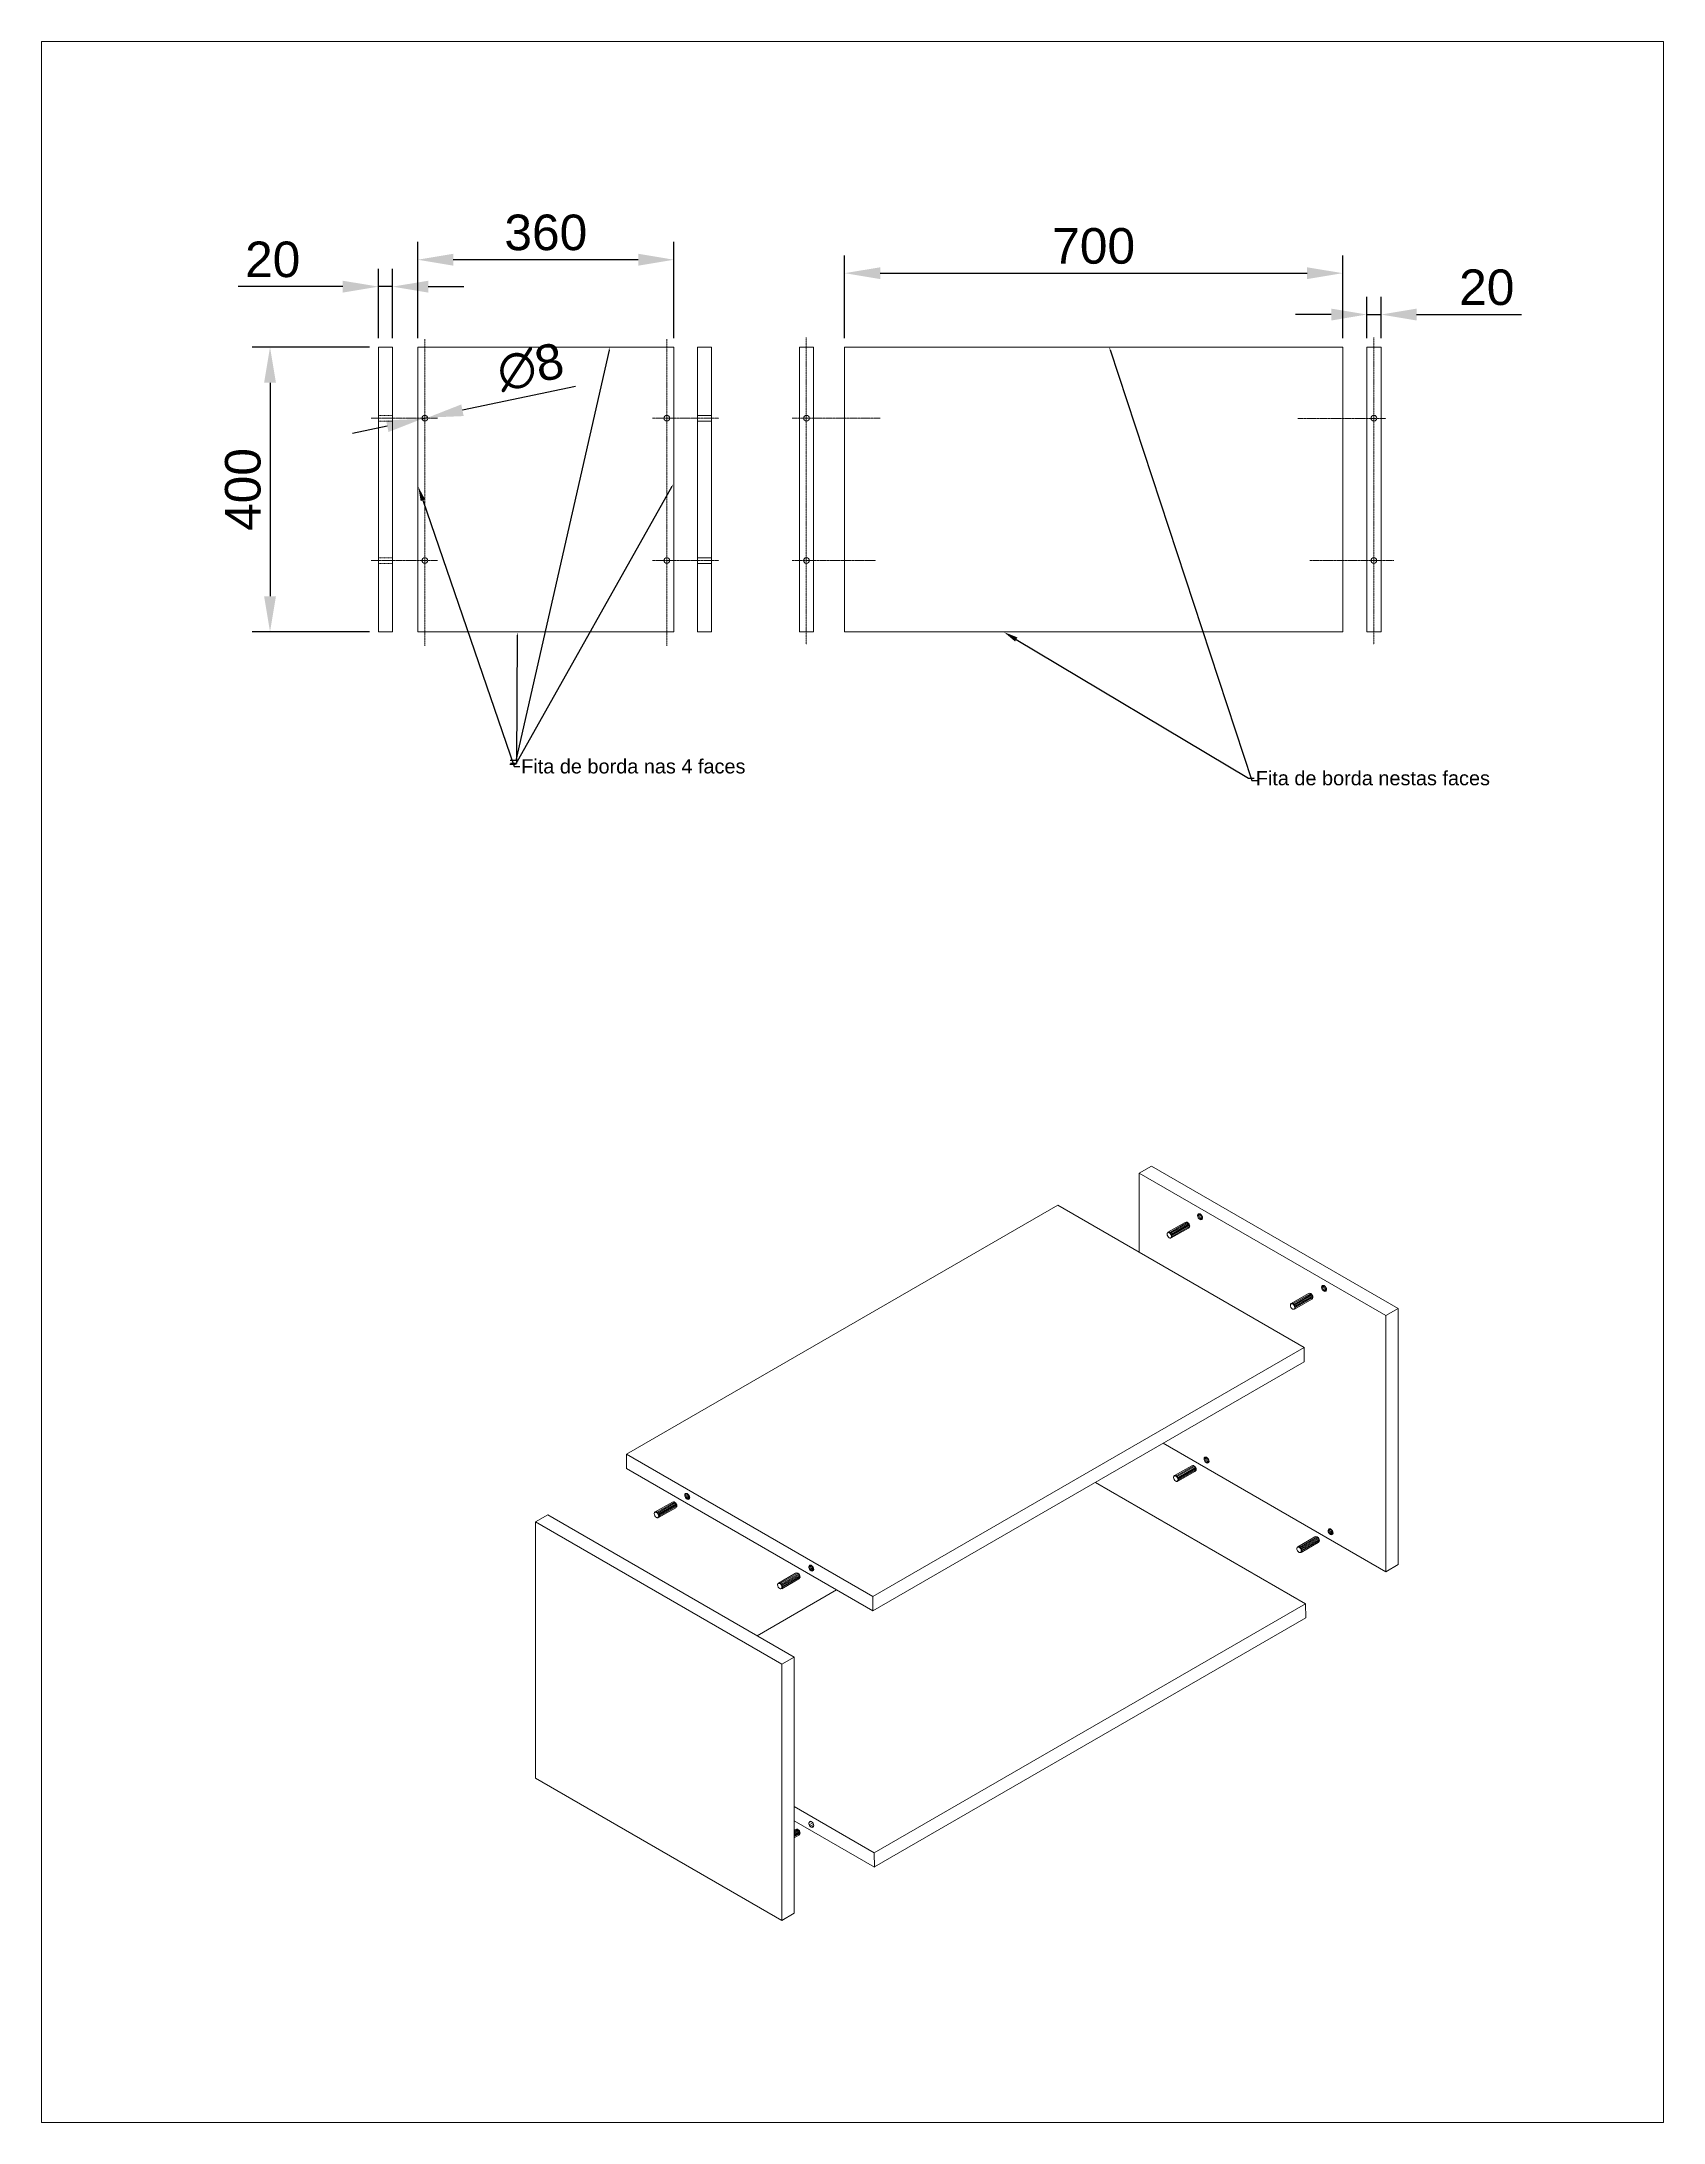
# Model space of a CAD drawing. Header units: millimetres. Extents: x 18768 to 1484868, y -11027 to 520152.
# Drawn here: x 124664 to 126943, y 478850 to 481774 of the extents above; entities that cross this region are included whole.
import ezdxf
from ezdxf import colors
from ezdxf.entities.mleader import LeaderData, LeaderLine
from ezdxf.math import Vec2, Vec3

# ---------------------------------------------------------------- set-up
doc = ezdxf.new("R2010")
doc.units = ezdxf.units.MM
for name, pattern in [('DASHDOT', [1, 0.5, -0.25, 0, -0.25]), ('DASHDOT2', [0.5, 0.25, -0.125, 0, -0.125]), ('HIDDEN', [0.375, 0.25, -0.125])]:
    doc.linetypes.add(name, pattern=pattern)
doc.layers.add('A Construir', color=1, linetype='Continuous')
doc.styles.get("Standard").update_dxf_attribs({"font": 'arial.ttf'})
doc.dimstyles.new('Anotativo', dxfattribs={"dimscale": 0, "dimtxt": 2.5, "dimasz": 2.5, "dimexe": 1.25, "dimexo": 0.625, "dimtad": 1, "dimtxsty": 'Standard', "dimcen": 2.5, "dimadec": 0, "dimazin": 0, "dimtfac": 1, "dimtmove": 0, "dimatfit": 3, "dimfxl": 1, "dimarcsym": 0})

# ---------------------------------------------------------------- blocks, each defined once
blk = doc.blocks.new('*D741')
at = {"layer": 'A Construir', "color": 0, "linetype": 'ByBlock', "lineweight": -2, "transparency": 16777216}
for p, q in [((125792.5, 481357.3), (125792.5, 481473.7)), ((126492.5, 481357.3), (126492.5, 481473.7)), ((125842.5, 481448.7), (126442.5, 481448.7))]:
    blk.add_line(p, q, dxfattribs=at)
at = {"layer": 'A Construir', "color": 0, "linetype": 'ByBlock', "lineweight": 15, "transparency": 16777216}
for points in [[(125842.5, 481457), (125842.5, 481440.4), (125792.5, 481448.7)], [(126442.5, 481457), (126442.5, 481440.4), (126492.5, 481448.7)]]:
    blk.add_solid(points, dxfattribs=at)
at = {"layer": 'DEFPOINTS', "color": 0, "linetype": 'ByBlock', "lineweight": 15, "transparency": 16777216}
for p in [(126492.5, 481448.7), (125792.5, 481344.8), (126492.5, 481344.8)]:
    blk.add_point(p, dxfattribs=at)
at = {"layer": 'A Construir', "color": 0, "linetype": 'ByBlock', "lineweight": 15, "transparency": 16777216, "insert": (126142.5, 481486.7), "char_height": 50, "attachment_point": 5}
blk.add_mtext('700', dxfattribs=at)
blk = doc.blocks.new('*D742')
at = {"layer": 'A Construir', "color": 0, "linetype": 'ByBlock', "lineweight": -2, "transparency": 16777216}
for p, q in [((125192.5, 481357.3), (125192.5, 481492.6)), ((125552.5, 481357.3), (125552.5, 481492.6)), ((125502.5, 481467.6), (125242.5, 481467.6))]:
    blk.add_line(p, q, dxfattribs=at)
at = {"layer": 'A Construir', "color": 0, "linetype": 'ByBlock', "lineweight": 15, "transparency": 16777216}
for points in [[(125242.5, 481476), (125242.5, 481459.3), (125192.5, 481467.6)], [(125502.5, 481476), (125502.5, 481459.3), (125552.5, 481467.6)]]:
    blk.add_solid(points, dxfattribs=at)
at = {"layer": 'DEFPOINTS', "color": 0, "linetype": 'ByBlock', "lineweight": 15, "transparency": 16777216}
for p in [(125192.5, 481467.6), (125192.5, 481344.8), (125552.5, 481344.8)]:
    blk.add_point(p, dxfattribs=at)
at = {"layer": 'A Construir', "color": 0, "linetype": 'ByBlock', "lineweight": 15, "transparency": 16777216, "insert": (125372.5, 481505.7), "char_height": 50, "attachment_point": 5}
blk.add_mtext('360', dxfattribs=at)
blk = doc.blocks.new('*D743')
at = {"layer": 'A Construir', "color": 0, "linetype": 'ByBlock', "lineweight": -2, "transparency": 16777216}
for p, q in [((125124.7, 481344.7), (124959.9, 481344.7)), ((124984.9, 481294.7), (124984.9, 480994.7)), ((125124.7, 480944.7), (124959.9, 480944.7))]:
    blk.add_line(p, q, dxfattribs=at)
at = {"layer": 'A Construir', "color": 0, "linetype": 'ByBlock', "lineweight": 15, "transparency": 16777216}
for points in [[(124976.5, 481294.7), (124993.2, 481294.7), (124984.9, 481344.7)], [(124976.5, 480994.7), (124993.2, 480994.7), (124984.9, 480944.7)]]:
    blk.add_solid(points, dxfattribs=at)
at = {"layer": 'DEFPOINTS', "color": 0, "linetype": 'ByBlock', "lineweight": 15, "transparency": 16777216}
for p in [(125137.2, 481344.7), (124984.9, 480944.7), (125137.2, 480944.7)]:
    blk.add_point(p, dxfattribs=at)
at = {"layer": 'A Construir', "color": 0, "linetype": 'ByBlock', "lineweight": 15, "transparency": 16777216, "insert": (124946.9, 481144.7), "char_height": 50, "attachment_point": 5, "rotation": 90}
blk.add_mtext('400', dxfattribs=at)
blk = doc.blocks.new('*D744')
at = {"layer": 'A Construir', "color": 0, "linetype": 'ByBlock', "lineweight": -2, "transparency": 16777216}
for p, q in [((125137.2, 481357.2), (125137.2, 481454.8)), ((125157.2, 481357.2), (125157.2, 481454.8)), ((125087.2, 481429.8), (124939.9, 481429.8)), ((125157.2, 481429.8), (125137.2, 481429.8)), ((125207.2, 481429.8), (125257.2, 481429.8))]:
    blk.add_line(p, q, dxfattribs=at)
at = {"layer": 'A Construir', "color": 0, "linetype": 'ByBlock', "lineweight": 15, "transparency": 16777216}
for points in [[(125087.2, 481438.1), (125087.2, 481421.4), (125137.2, 481429.8)], [(125207.2, 481438.1), (125207.2, 481421.4), (125157.2, 481429.8)]]:
    blk.add_solid(points, dxfattribs=at)
at = {"layer": 'DEFPOINTS', "color": 0, "linetype": 'ByBlock', "lineweight": 15, "transparency": 16777216}
for p in [(125137.2, 481429.8), (125137.2, 481344.7), (125157.2, 481344.7)]:
    blk.add_point(p, dxfattribs=at)
at = {"layer": 'A Construir', "color": 0, "linetype": 'ByBlock', "lineweight": 15, "transparency": 16777216, "insert": (124988.6, 481467.8), "char_height": 50, "attachment_point": 5}
blk.add_mtext('20', dxfattribs=at)
blk = doc.blocks.new('*D745')
at = {"layer": 'A Construir', "color": 0, "linetype": 'ByBlock', "lineweight": -2, "transparency": 16777216}
for p, q in [((125414.1, 481289.6), (125255.3, 481256)), ((125149.7, 481233.7), (125100.8, 481223.3)), ((125198.6, 481244), (125206.4, 481245.7))]:
    blk.add_line(p, q, dxfattribs=at)
at = {"layer": 'A Construir', "color": 0, "linetype": 'ByBlock', "lineweight": 15, "transparency": 16777216}
for points in [[(125253.6, 481264.2), (125257.1, 481247.9), (125206.4, 481245.7)], [(125148, 481241.8), (125151.4, 481225.5), (125198.6, 481244)]]:
    blk.add_solid(points, dxfattribs=at)
at = {"layer": 'DEFPOINTS', "color": 0, "linetype": 'ByBlock', "lineweight": 15, "transparency": 16777216}
for p in [(125198.6, 481244), (125206.4, 481245.7)]:
    blk.add_point(p, dxfattribs=at)
at = {"layer": 'A Construir', "color": 0, "linetype": 'ByBlock', "lineweight": 15, "transparency": 16777216, "insert": (125351, 481316.6), "char_height": 50, "attachment_point": 5, "rotation": 11.9471}
blk.add_mtext('∅8', dxfattribs=at)
blk = doc.blocks.new('*D746')
at = {"layer": 'A Construir', "color": 0, "linetype": 'ByBlock', "lineweight": -2, "transparency": 16777216}
for p, q in [((126526.4, 481357.3), (126526.4, 481415.6)), ((126546.4, 481357.3), (126546.4, 481415.6)), ((126476.4, 481390.6), (126426.4, 481390.6)), ((126526.4, 481390.6), (126546.4, 481390.6)), ((126596.4, 481390.6), (126743.7, 481390.6))]:
    blk.add_line(p, q, dxfattribs=at)
at = {"layer": 'A Construir', "color": 0, "linetype": 'ByBlock', "lineweight": 15, "transparency": 16777216}
for points in [[(126476.4, 481398.9), (126476.4, 481382.2), (126526.4, 481390.6)], [(126596.4, 481398.9), (126596.4, 481382.2), (126546.4, 481390.6)]]:
    blk.add_solid(points, dxfattribs=at)
at = {"layer": 'DEFPOINTS', "color": 0, "linetype": 'ByBlock', "lineweight": 15, "transparency": 16777216}
for p in [(126546.4, 481390.6), (126526.4, 481344.8), (126546.4, 481344.8)]:
    blk.add_point(p, dxfattribs=at)
at = {"layer": 'A Construir', "color": 0, "linetype": 'ByBlock', "lineweight": 15, "transparency": 16777216, "insert": (126695, 481428.6), "char_height": 50, "attachment_point": 5}
blk.add_mtext('20', dxfattribs=at)

msp = doc.modelspace()

# ---------------------------------------------------------------- linework, layer by layer
at = {"layer": 'A Construir', "color": 18, "linetype": 'ByBlock', "lineweight": 15, "true_color": 0x000000}
for p, q in [((125137.21, 481344.667), (125137.21, 480944.667)), ((125137.21, 481344.667), (125157.21, 481344.667)), ((125137.21, 481344.667), (125157.21, 481344.667)), ((125157.21, 481344.667), (125157.21, 480944.667)), ((125192.51, 481344.833), (125192.51, 480944.833)), ((125552.51, 481344.833), (125192.51, 481344.833)), ((125552.51, 481344.833), (125552.51, 480944.833)), ((125585.51, 481344.667), (125585.51, 480944.667)), ((125585.51, 481344.667), (125605.51, 481344.667)), ((125585.51, 481344.667), (125605.51, 481344.667)), ((125605.51, 481344.667), (125605.51, 480944.667)), ((125728.844, 481344.833), (125728.844, 480944.833)), ((125728.844, 481344.833), (125748.844, 481344.833)), ((125748.844, 481344.833), (125748.844, 480944.833)), ((126492.51, 481344.833), (125792.51, 481344.833)), ((125792.51, 480944.833), (125792.51, 481344.833)), ((126492.51, 480944.833), (126492.51, 481344.833)), ((126526.383, 481344.833), (126526.383, 480944.833)), ((126526.383, 481344.833), (126546.383, 481344.833)), ((126546.383, 481344.833), (126546.383, 480944.833)), ((125137.21, 480944.667), (125157.21, 480944.667)), ((125192.51, 480944.833), (125552.51, 480944.833)), ((125585.51, 480944.667), (125605.51, 480944.667)), ((125728.844, 480944.833), (125748.844, 480944.833)), ((125792.51, 480944.833), (126492.51, 480944.833)), ((126526.383, 480944.833), (126546.383, 480944.833))]:
    msp.add_line(p, q, dxfattribs=at)
at = {"layer": 'A Construir', "color": 18, "linetype": 'DASHDOT', "lineweight": 15, "true_color": 0x000000}
for p, q in [((125202.51, 481356.164), (125202.51, 480924.769)), ((125542.51, 481356.164), (125542.51, 480924.769)), ((125738.639, 481358.177), (125738.639, 480926.782)), ((126536.179, 481358.177), (126536.179, 480926.782))]:
    msp.add_line(p, q, dxfattribs=at)
at = {"layer": 'A Construir', "color": 18, "linetype": 'HIDDEN', "lineweight": 15, "true_color": 0x000000}
for p, q in [((125137.21, 481248.84), (125157.21, 481248.84)), ((125585.51, 481248.84), (125605.51, 481248.84)), ((125137.21, 481240.841), (125157.21, 481240.841)), ((125585.51, 481240.841), (125605.51, 481240.841)), ((125137.21, 481048.84), (125157.21, 481048.84)), ((125585.51, 481048.84), (125605.51, 481048.84)), ((125137.21, 481040.841), (125157.21, 481040.841)), ((125585.51, 481040.841), (125605.51, 481040.841))]:
    msp.add_line(p, q, dxfattribs=at)
at = {"layer": 'A Construir', "color": 18, "linetype": 'DASHDOT2', "lineweight": 15, "true_color": 0x000000}
for p, q in [((125127.025, 481244.84), (125220.204, 481244.84)), ((125522.462, 481244.84), (125615.641, 481244.84)), ((125718.796, 481244.84), (125842.458, 481244.84)), ((126429.657, 481244.498), (126553.319, 481244.498)), ((125127.025, 481044.84), (125220.204, 481044.84)), ((125522.462, 481044.84), (125615.641, 481044.84)), ((125718.759, 481044.879), (125836.56, 481044.879)), ((126446.482, 481044.879), (126564.283, 481044.879))]:
    msp.add_line(p, q, dxfattribs=at)
at = {"layer": 'A Construir', "color": 152, "linetype": 'ByBlock', "lineweight": 15, "true_color": 0x2776bb}
for p, q in [((126206.62, 480183.754), (126223.941, 480193.754)), ((126206.62, 480072.574), (126206.62, 480183.754)), ((126553.03, 479983.754), (126206.62, 480183.754)), ((126570.351, 479993.754), (126223.941, 480193.754)), ((126092.003, 480138.749), (125485.785, 479788.749)), ((126438.413, 479938.749), (126092.003, 480138.749)), ((126246.909, 480100.846), (126271.208, 480114.718)), ((126249.805, 480100.491), (126273.999, 480114.459)), ((126250.953, 480099.458), (126275.176, 480113.443)), ((126251.781, 480098.307), (126276.029, 480112.306)), ((126252.287, 480097.215), (126276.555, 480111.227)), ((126252.589, 480096.098), (126276.878, 480110.121)), ((126252.7, 480094.962), (126277.012, 480108.999)), ((126288.568, 480124.615), (126292.052, 480126.604)), ((126288.675, 480123.402), (126293.231, 480125.739)), ((126289.061, 480122.048), (126294.165, 480124.699)), ((126289.824, 480120.637), (126294.928, 480123.364)), ((126290.891, 480119.439), (126295.355, 480122.005)), ((126292.032, 480118.615), (126295.496, 480120.593)), ((126250.584, 480092.556), (126249.465, 480092.742)), ((126251.606, 480092.893), (126275.774, 480106.691)), ((126462.885, 480023.827), (126466.368, 480025.816)), ((126462.992, 480022.614), (126467.548, 480024.951)), ((126463.378, 480021.26), (126468.481, 480023.911)), ((126464.141, 480019.849), (126469.244, 480022.576)), ((126465.208, 480018.651), (126469.672, 480021.217)), ((126466.349, 480017.827), (126469.813, 480019.805)), ((126420.114, 480000.846), (126444.413, 480014.718)), ((126423.789, 479992.556), (126422.67, 479992.742)), ((126423.011, 480000.491), (126447.204, 480014.459)), ((126424.158, 479999.458), (126448.381, 480013.443)), ((126424.811, 479992.893), (126448.979, 480006.691)), ((126424.986, 479998.307), (126449.234, 480012.306)), ((126425.492, 479997.215), (126449.761, 480011.227)), ((126425.794, 479996.098), (126450.083, 480010.121)), ((126425.905, 479994.962), (126450.218, 480008.999)), ((126553.03, 479983.754), (126570.351, 479993.754)), ((126570.351, 479633.754), (126570.351, 479993.754)), ((126553.03, 479623.754), (126553.03, 479983.754)), ((125832.195, 479588.749), (126438.413, 479938.749)), ((126438.413, 479938.749), (126438.493, 479918.749)), ((125832.275, 479568.795), (126438.492, 479918.795)), ((125832.195, 479588.749), (125485.785, 479788.749)), ((125485.785, 479788.749), (125485.865, 479768.749)), ((125832.195, 479588.749), (125485.785, 479788.749)), ((126553.03, 479623.754), (126240.249, 479804.339)), ((125832.275, 479568.749), (125485.865, 479768.749)), ((126256.06, 479758.861), (126280.359, 479772.734)), ((126258.957, 479758.506), (126283.151, 479772.474)), ((126260.104, 479757.473), (126284.327, 479771.459)), ((126260.758, 479750.908), (126284.925, 479764.706)), ((126260.933, 479756.322), (126285.18, 479770.321)), ((126261.439, 479755.231), (126285.707, 479769.242)), ((126261.741, 479754.113), (126286.03, 479768.137)), ((126261.852, 479752.978), (126286.164, 479767.014)), ((126297.72, 479782.631), (126301.203, 479784.62)), ((126297.827, 479781.417), (126302.383, 479783.755)), ((126298.213, 479780.064), (126303.316, 479782.715)), ((126298.976, 479778.652), (126304.079, 479781.379)), ((126300.043, 479777.455), (126304.507, 479780.021)), ((126301.184, 479776.631), (126304.648, 479778.609)), ((125567.813, 479731.592), (125571.296, 479733.58)), ((125567.92, 479730.378), (125572.476, 479732.715)), ((125568.306, 479729.024), (125573.409, 479731.675)), ((125569.069, 479727.613), (125574.172, 479730.34)), ((125570.136, 479726.415), (125574.6, 479728.981)), ((125571.277, 479725.592), (125574.741, 479727.569)), ((126440.447, 479578.754), (126144.986, 479749.339)), ((126259.736, 479750.571), (126258.616, 479750.757)), ((125357.915, 479693.754), (125375.236, 479703.754)), ((125721.646, 479503.754), (125375.236, 479703.754)), ((125526.153, 479707.822), (125550.452, 479721.694)), ((125529.829, 479699.532), (125528.709, 479699.718)), ((125529.05, 479707.467), (125553.244, 479721.435)), ((125530.197, 479706.434), (125554.42, 479720.419)), ((125530.851, 479699.869), (125555.018, 479713.667)), ((125531.026, 479705.283), (125555.273, 479719.282)), ((125531.532, 479704.192), (125555.8, 479718.203)), ((125531.834, 479703.074), (125556.123, 479717.097)), ((125531.945, 479701.938), (125556.257, 479715.975)), ((125357.915, 479333.754), (125357.915, 479693.754)), ((125704.326, 479493.754), (125357.915, 479693.754)), ((126429.266, 479658.861), (126453.564, 479672.734)), ((126432.162, 479658.506), (126456.356, 479672.474)), ((126433.309, 479657.473), (126457.533, 479671.459)), ((126434.138, 479656.322), (126458.385, 479670.321)), ((126434.644, 479655.231), (126458.912, 479669.242)), ((126472.036, 479681.843), (126475.519, 479683.832)), ((126472.143, 479680.629), (126476.699, 479682.967)), ((126472.529, 479679.276), (126477.633, 479681.926)), ((126473.292, 479677.864), (126478.396, 479680.591)), ((126474.359, 479676.667), (126478.823, 479679.233)), ((126475.5, 479675.843), (126478.964, 479677.82)), ((126432.941, 479650.571), (126431.821, 479650.757)), ((126433.963, 479650.908), (126458.13, 479664.706)), ((126434.946, 479654.113), (126459.235, 479668.137)), ((126435.057, 479652.978), (126459.369, 479667.014)), ((125699.359, 479607.822), (125723.657, 479621.694)), ((125702.255, 479607.467), (125726.449, 479621.435)), ((125703.402, 479606.434), (125727.626, 479620.419)), ((125704.056, 479599.869), (125728.223, 479613.667)), ((125704.231, 479605.283), (125728.478, 479619.282)), ((125704.737, 479604.192), (125729.005, 479618.203)), ((125705.039, 479603.074), (125729.328, 479617.097)), ((125705.15, 479601.938), (125729.462, 479615.975)), ((125742.129, 479630.803), (125745.612, 479632.792)), ((125742.236, 479629.59), (125746.792, 479631.927)), ((125742.622, 479628.236), (125747.726, 479630.887)), ((125743.385, 479626.825), (125748.489, 479629.552)), ((125744.452, 479625.627), (125748.916, 479628.193)), ((125745.593, 479624.803), (125749.057, 479626.781)), ((126553.03, 479623.754), (126570.351, 479633.754)), ((125781.286, 479598.187), (125669.685, 479533.754)), ((125703.034, 479599.532), (125701.914, 479599.718)), ((125832.195, 479588.749), (125832.275, 479568.749)), ((125834.229, 479228.754), (126440.447, 479578.754)), ((125834.309, 479208.8), (126440.527, 479558.8)), ((126440.447, 479578.754), (126440.527, 479558.755)), ((125704.326, 479493.754), (125721.646, 479503.754)), ((125704.326, 479133.754), (125704.326, 479493.754)), ((125721.646, 479143.754), (125721.646, 479503.754)), ((125704.326, 479133.754), (125357.915, 479333.754)), ((125834.229, 479228.754), (125721.646, 479293.754)), ((125834.309, 479208.755), (125721.646, 479273.801)), ((125721.646, 479260.552), (125723.647, 479261.694)), ((125721.646, 479258.668), (125726.438, 479261.435)), ((125721.646, 479256.973), (125727.615, 479260.419)), ((125721.646, 479255.343), (125728.468, 479259.282)), ((125742.139, 479270.736), (125745.623, 479272.725)), ((125742.139, 479270.736), (125745.623, 479272.725)), ((125742.663, 479268.093), (125747.648, 479270.938)), ((125744.016, 479265.995), (125748.779, 479268.715)), ((125745.603, 479264.736), (125749.067, 479266.714)), ((125745.603, 479264.736), (125749.067, 479266.714)), ((125721.646, 479253.96), (125728.995, 479258.203)), ((125721.646, 479252.668), (125729.317, 479257.097)), ((125721.646, 479251.468), (125729.452, 479255.975)), ((125721.646, 479249.918), (125728.213, 479253.667)), ((125834.229, 479228.754), (125834.309, 479208.755)), ((125704.326, 479133.754), (125721.646, 479143.754))]:
    msp.add_line(p, q, dxfattribs=at)
at = {"layer": 'A Construir', "color": 1, "linetype": 'ByBlock', "lineweight": 15}
msp.add_lwpolyline([(124663.832, 481774.145), (126943.268, 481774.145), (126943.268, 478849.872), (124663.832, 478849.872)], close=True, dxfattribs=at)
at = {"layer": 'A Construir', "color": 18, "linetype": 'ByBlock', "lineweight": 15, "true_color": 0x000000}
for centre in [(125202.51, 481244.84), (125542.51, 481244.84), (125738.844, 481244.84), (126536.383, 481244.84), (125202.473, 481044.879), (125542.51, 481044.84), (125738.807, 481044.879), (126536.347, 481044.879)]:
    msp.add_circle(centre, 4, dxfattribs=at)
at = {"layer": 'A Construir', "color": 152, "linetype": 'ByBlock', "lineweight": 15, "true_color": 0x2776bb}
for centre, radius, start, end in [((126272.398, 480112.74), 2.309, 60, 121.039605), ((126273.316, 480112.905), 2.078, 60, 98.096065), ((126270.089, 480108.74), 6.928, 0, 60), ((126271.238, 480109.305), 6.235, 0, 60), ((126274.708, 480108.74), 2.309, 297.484284, 0), ((126275.394, 480109.305), 2.078, 312.920849, 0), ((126290.878, 480124.615), 2.309, 60, 180), ((126295.496, 480124.615), 6.928, 180, 240), ((126288.568, 480120.615), 6.928, 0, 60), ((126293.187, 480120.615), 2.309, 240, 0), ((126247.807, 480098.377), 2.078, 60, 180), ((126251.964, 480098.377), 6.235, 180, 240), ((126248.082, 480098.857), 2.309, 60, 180), ((126245.729, 480094.777), 6.235, 0, 60), ((126249.886, 480094.777), 2.078, 240, 0), ((126245.773, 480094.857), 6.928, 0, 60), ((126250.392, 480094.857), 2.309, 274.780911, 0), ((126465.194, 480023.827), 2.309, 60, 180), ((126469.813, 480023.827), 6.928, 180, 240), ((126462.885, 480019.827), 6.928, 0, 60), ((126467.503, 480019.827), 2.309, 240, 0), ((126421.012, 479998.377), 2.078, 60, 180), ((126425.169, 479998.377), 6.235, 180, 240), ((126421.287, 479998.857), 2.309, 60, 180), ((126418.934, 479994.777), 6.235, 0, 60), ((126423.091, 479994.777), 2.078, 240, 0), ((126418.978, 479994.857), 6.928, 0, 60), ((126423.597, 479994.857), 2.309, 274.780911, 0), ((126445.604, 480012.74), 2.309, 60, 121.039605), ((126446.521, 480012.905), 2.078, 60, 98.096065), ((126443.294, 480008.74), 6.928, 0, 60), ((126444.443, 480009.305), 6.235, 0, 60), ((126447.913, 480008.74), 2.309, 297.484284, 0), ((126448.6, 480009.305), 2.078, 312.920849, 0), ((126256.959, 479756.393), 2.078, 60, 180), ((126261.116, 479756.393), 6.235, 180, 240), ((126257.234, 479756.872), 2.309, 60, 180), ((126254.88, 479752.793), 6.235, 0, 60), ((126254.924, 479752.872), 6.928, 0, 60), ((126281.55, 479770.755), 2.309, 60, 121.039605), ((126282.467, 479770.921), 2.078, 60, 98.096065), ((126279.241, 479766.755), 6.928, 0, 60), ((126280.389, 479767.321), 6.235, 0, 60), ((126283.859, 479766.755), 2.309, 297.484284, 0), ((126284.546, 479767.321), 2.078, 312.920849, 0), ((126300.029, 479782.631), 2.309, 60, 180), ((126304.648, 479782.631), 6.928, 180, 240), ((126297.72, 479778.631), 6.928, 0, 60), ((126302.338, 479778.631), 2.309, 240, 0), ((125570.122, 479731.592), 2.309, 60, 180), ((125574.741, 479731.592), 6.928, 180, 240), ((125567.813, 479727.592), 6.928, 0, 60), ((125572.431, 479727.592), 2.309, 240, 0), ((126259.037, 479752.793), 2.078, 240, 0), ((126259.543, 479752.872), 2.309, 274.780911, 0), ((125527.052, 479705.353), 2.078, 60, 180), ((125531.209, 479705.353), 6.235, 180, 240), ((125527.327, 479705.833), 2.309, 60, 180), ((125524.973, 479701.753), 6.235, 0, 60), ((125529.13, 479701.753), 2.078, 240, 0), ((125525.017, 479701.833), 6.928, 0, 60), ((125529.636, 479701.833), 2.309, 274.780911, 0), ((125551.643, 479719.716), 2.309, 60, 121.039605), ((125552.56, 479719.881), 2.078, 60, 98.096065), ((125549.334, 479715.716), 6.928, 0, 60), ((125550.482, 479716.281), 6.235, 0, 60), ((125553.952, 479715.716), 2.309, 297.484284, 0), ((125554.639, 479716.281), 2.078, 312.920849, 0), ((126454.755, 479670.755), 2.309, 60, 121.039605), ((126455.673, 479670.921), 2.078, 60, 98.096065), ((126452.446, 479666.755), 6.928, 0, 60), ((126453.594, 479667.321), 6.235, 0, 60), ((126474.345, 479681.843), 2.309, 60, 180), ((126478.964, 479681.843), 6.928, 180, 240), ((126472.036, 479677.843), 6.928, 0, 60), ((126476.655, 479677.843), 2.309, 240, 0), ((126430.164, 479656.393), 2.078, 60, 180), ((126434.321, 479656.393), 6.235, 180, 240), ((126430.439, 479656.872), 2.309, 60, 180), ((126428.085, 479652.793), 6.235, 0, 60), ((126432.242, 479652.793), 2.078, 240, 0), ((126428.13, 479652.872), 6.928, 0, 60), ((126432.748, 479652.872), 2.309, 274.780911, 0), ((126457.064, 479666.755), 2.309, 297.484284, 0), ((126457.751, 479667.321), 2.078, 312.920849, 0), ((125724.848, 479619.716), 2.309, 60, 121.039605), ((125725.766, 479619.881), 2.078, 60, 98.096065), ((125722.539, 479615.716), 6.928, 0, 60), ((125723.687, 479616.281), 6.235, 0, 60), ((125727.157, 479615.716), 2.309, 297.484284, 0), ((125727.844, 479616.281), 2.078, 312.920849, 0), ((125744.438, 479630.803), 2.309, 60, 180), ((125749.057, 479630.803), 6.928, 180, 240), ((125742.129, 479626.803), 6.928, 0, 60), ((125746.748, 479626.803), 2.309, 240, 0), ((125700.257, 479605.353), 2.078, 60, 180), ((125704.414, 479605.353), 6.235, 180, 240), ((125700.532, 479605.833), 2.309, 60, 180), ((125698.178, 479601.753), 6.235, 0, 60), ((125702.335, 479601.753), 2.078, 240, 0), ((125698.223, 479601.833), 6.928, 0, 60), ((125702.841, 479601.833), 2.309, 274.780911, 0), ((125724.838, 479259.716), 2.309, 60, 121.039605), ((125725.755, 479259.881), 2.078, 60, 98.096065), ((125722.528, 479255.716), 6.928, 0, 60), ((125723.677, 479256.281), 6.235, 0, 60), ((125744.449, 479270.736), 2.309, 60, 180), ((125749.067, 479270.736), 6.928, 180, 240), ((125742.139, 479266.736), 6.928, 0, 60), ((125746.758, 479266.736), 2.309, 240, 0), ((125727.147, 479255.716), 2.309, 297.484284, 0), ((125727.834, 479256.281), 2.078, 312.920849, 0)]:
    msp.add_arc(centre, radius, start, end, dxfattribs=at)

# ---------------------------------------------------------------- dimensions: what is measured, and where the dimension line sits
at = {"layer": 'A Construir', "color": 18, "linetype": 'ByBlock', "lineweight": 15, "true_color": 0x000000}
for base, p1, p2, picture, middle in [((125192.51, 481467.639), (125552.51, 481344.833), (125192.51, 481344.833), '*D742', (125372.51, 481505.685)), ((126492.51, 481448.697), (125792.51, 481344.833), (126492.51, 481344.833), '*D741', (126142.51, 481486.726)), ((125137.21, 481429.756), (125157.21, 481344.667), (125137.21, 481344.667), '*D744', (124988.558, 481467.785))]:
    dim = msp.add_linear_dim(base=base, p1=p1, p2=p2, dimstyle='Anotativo', dxfattribs=at)
    dim.commit()
    dim.dimension.update_dxf_attribs({"geometry": picture, "text_midpoint": middle})
dim = msp.add_aligned_dim(p1=(126526.383, 481344.833), p2=(126546.383, 481344.833), distance=45.742, dimstyle='Anotativo', dxfattribs=at)
dim.commit()
dim.dimension.update_dxf_attribs({"geometry": '*D746', "text_midpoint": (126695.036, 481428.604)})
dim = msp.add_linear_dim(base=(124984.882, 480944.667), p1=(125137.21, 481344.667), p2=(125137.21, 480944.667), angle=90, dimstyle='Anotativo', dxfattribs=at)
dim.commit()
dim.dimension.update_dxf_attribs({"geometry": '*D743', "text_midpoint": (124946.853, 481144.667)})
dim = msp.add_diameter_dim_2p(p1=(125198.596, 481244.012), p2=(125206.423, 481245.668), dimstyle='Anotativo', dxfattribs=at)
dim.commit()
dim.dimension.update_dxf_attribs({"geometry": '*D745', "text_midpoint": (125351.018, 481316.563)})

# ---------------------------------------------------------------- leaders
ml = msp.add_multileader_mtext('Standard', dxfattribs=at)
ml.set_content('', color=(0, 0, 0))
ml.set_leader_properties()
ml.build(insert=Vec2(0, 0))
ctx = ml.context
ctx.base_point, ctx.plane_origin = Vec3(125318.202, 480763.973), Vec3(125461.196, 481341.235)
ctx.text_align_type = 2
notes = []
notes.append((ctx, [(0, (1, 1, 0), (125330.202, 480763.973), (-1, 0), 8, [(0, [(125462.26, 481344.613)], 0, [])])]))
ctx.mtext.insert, ctx.mtext.alignment, ctx.mtext.flow_direction = Vec3(125320.202, 480765.973), 3, 5
ml = msp.add_multileader_mtext('Standard', dxfattribs=at)
ml.set_content('', color=(0, 0, 0))
ml.set_leader_properties()
ml.build(insert=Vec2(0, 0))
ctx = ml.context
ctx.base_point, ctx.plane_origin = Vec3(126372.799, 480735.844), Vec3(126164.944, 481356.017)
notes.append((ctx, [(0, (1, 1, 0), (126364.799, 480735.844), (1, 0), 8, [(0, [(126164.418, 481344.92)], 0, [])])]))
ctx.mtext.insert, ctx.mtext.flow_direction = Vec3(126374.799, 480737.844), 5
ml = msp.add_multileader_mtext('Standard', dxfattribs=at)
ml.set_content('Fita de borda nas 4 faces', color=(0, 0, 0))
ml.set_leader_properties()
ml.build(insert=Vec2(0, 0))
ml.multileader.update_dxf_attribs({"arrow_head_size": 20})
ctx = ml.context
ctx.base_point, ctx.char_height, ctx.arrow_head_size, ctx.plane_origin = Vec3(125335.858, 480755.485), 20, 20, Vec3(125193.252, 481148.511)
notes.append((ctx, [(0, (1, 1, 0), (125327.858, 480755.485), (1, 0), 8, [(0, [(125193.252, 481148.511)], 0, [])])]))
ctx.mtext.insert, ctx.mtext.flow_direction = Vec3(125337.858, 480765.648), 5
ml = msp.add_multileader_mtext('Standard', dxfattribs=at)
ml.set_content('', color=(0, 0, 0))
ml.set_leader_properties()
ml.build(insert=Vec2(0, 0))
ctx = ml.context
ctx.base_point, ctx.plane_origin = Vec3(125317.752, 480758.386), Vec3(125551.498, 481152.176)
ctx.text_align_type = 2
notes.append((ctx, [(0, (1, 1, 0), (125329.752, 480758.386), (-1, 0), 8, [(0, [(125551.498, 481152.176)], 0, [])])]))
ctx.mtext.insert, ctx.mtext.alignment, ctx.mtext.flow_direction = Vec3(125319.752, 480760.386), 3, 5
ml = msp.add_multileader_mtext('Standard', dxfattribs=at)
ml.set_content('', color=(0, 0, 0))
ml.set_leader_properties()
ml.build(insert=Vec2(0, 0))
ctx = ml.context
ctx.base_point, ctx.plane_origin = Vec3(125319.089, 480759.721), Vec3(125332.425, 480943.934)
ctx.text_align_type = 2
notes.append((ctx, [(0, (1, 1, 0), (125331.089, 480759.721), (-1, 0), 8, [(0, [(125332.425, 480943.934)], 0, [])])]))
ctx.mtext.insert, ctx.mtext.alignment, ctx.mtext.flow_direction = Vec3(125321.089, 480761.721), 3, 5
ml = msp.add_multileader_mtext('Standard', dxfattribs=at)
ml.set_content('Fita de borda nestas faces', color=(0, 0, 0))
ml.set_leader_properties()
ml.build(insert=Vec2(0, 0))
ml.multileader.update_dxf_attribs({"arrow_head_size": 20})
ctx = ml.context
ctx.base_point, ctx.char_height, ctx.arrow_head_size, ctx.plane_origin = Vec3(126368.31, 480738.89), 20, 20, Vec3(126016.494, 480944.247)
notes.append((ctx, [(0, (1, 1, 0), (126360.31, 480738.89), (1, 0), 8, [(0, [(126016.494, 480944.247)], 0, [])])]))
ctx.mtext.insert, ctx.mtext.flow_direction = Vec3(126370.31, 480749.053), 5
for ctx, leaders in notes:
    for number, flags, end, landing, length, lines in leaders:
        leader = LeaderData()
        leader.index, (leader.has_last_leader_line, leader.has_dogleg_vector, leader.attachment_direction) = number, flags
        leader.last_leader_point, leader.dogleg_vector, leader.dogleg_length = Vec3(end), Vec3(landing), length
        for number, points, colour, breaks in lines:
            line = LeaderLine()
            line.index, line.vertices, line.color, line.breaks = number, Vec3.list(points), colors.encode_raw_color(colour), breaks
            leader.lines.append(line)
        ctx.leaders.append(leader)

doc.saveas('drawing.dxf')
